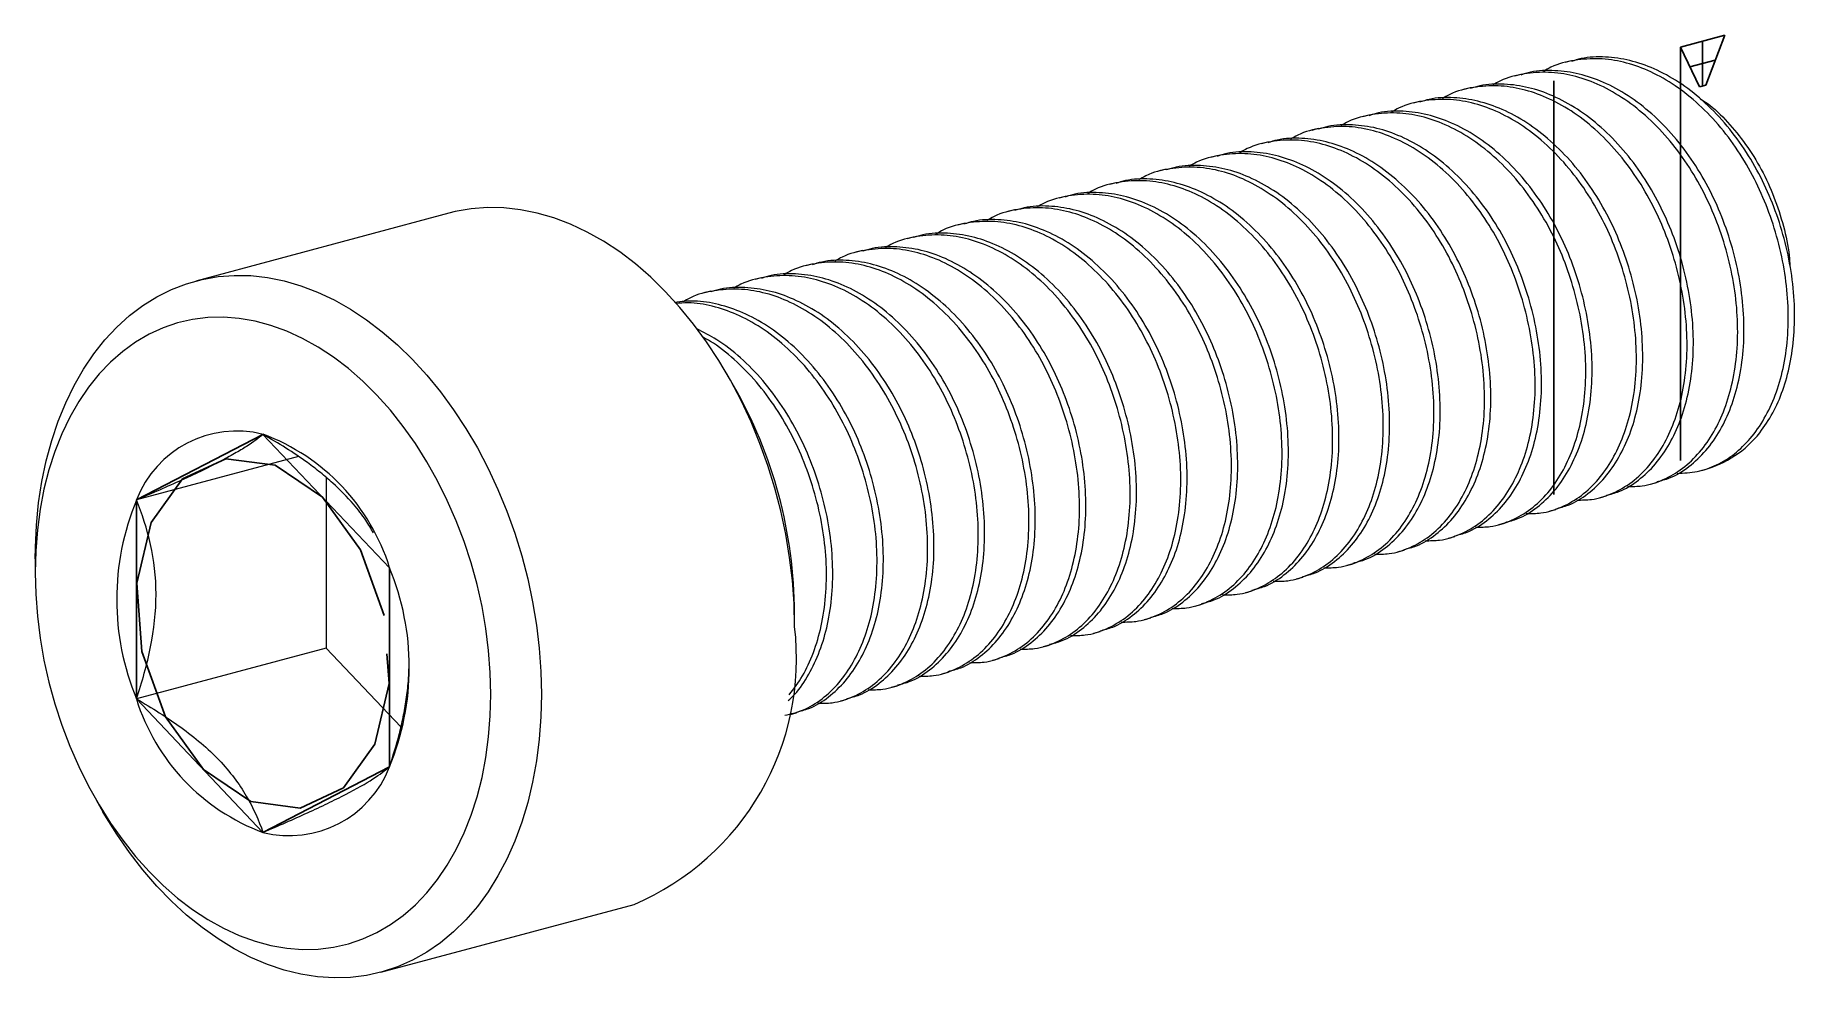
# Model space of a CAD drawing. Header units: millimetres. Extents: x -23 to 1.6, y -10.1 to 3.1.
import ezdxf

# ---------------------------------------------------------------- set-up
doc = ezdxf.new("R2010")
doc.units = ezdxf.units.MM
doc.linetypes.add('CENTERX2', pattern=[20.32, 12.7, -2.54, 2.54, -2.54])

msp = doc.modelspace()

# ---------------------------------------------------------------- linework, layer by layer
at = {"color": 7, "linetype": 'Continuous'}
for p, q in [((0.619, 3.056), (0, 2.89)), ((0.619, 3.056), (0.354, 2.359)), ((0.265, 2.336), (0, 2.89)), ((0.354, 2.359), (0.265, 2.336)), ((-19.799, -2.523), (-21.567, -3.44)), ((-18.031, -4.387), (-19.799, -2.523)), ((-21.567, -3.44), (-21.567, -6.221)), ((-18.031, -7.169), (-18.031, -4.387)), ((-21.567, -6.221), (-19.799, -8.086)), ((-19.799, -8.086), (-18.031, -7.169))]:
    msp.add_line(p, q, dxfattribs=at)
at = {"color": 7, "linetype": 'CENTERX2'}
for p, q in [((0.309, 2.973), (0.309, 2.347)), ((0, 2.89), (0, -2.89)), ((0.486, 2.708), (0.133, 2.613)), ((-1.768, 2.417), (-1.768, -3.364))]:
    msp.add_line(p, q, dxfattribs=at)
at = {"color": 7, "linetype": 'Continuous', "lineweight": 15}
for p, q in [((-2.232, 2.508), (-2.32, 2.484)), ((-1.525, 2.697), (-1.613, 2.674)), ((-2.939, 2.318), (-3.028, 2.295)), ((-3.646, 2.129), (-3.735, 2.105)), ((-5.06, 1.75), (-5.149, 1.726)), ((-4.353, 1.939), (-4.442, 1.916)), ((-5.768, 1.561), (-5.856, 1.537)), ((-6.475, 1.371), (-6.563, 1.347)), ((-7.889, 0.992), (-7.977, 0.969)), ((-7.182, 1.182), (-7.27, 1.158)), ((-8.596, 0.803), (-8.684, 0.779)), ((-17.204, 0.567), (-20.739, -0.38)), ((-9.303, 0.613), (-9.392, 0.59)), ((-10.01, 0.424), (-10.099, 0.4)), ((-11.424, 0.045), (-11.513, 0.021)), ((-10.717, 0.235), (-10.806, 0.211)), ((-12.132, -0.144), (-12.22, -0.168)), ((-12.839, -0.334), (-12.927, -0.357)), ((-13.546, -0.523), (-13.634, -0.547)), ((-13.227, -1.839), (-13.321, -1.675)), ((-19.304, -2.834), (-21.567, -3.44)), ((-18.915, -3.127), (-18.915, -5.511)), ((-0.414, -3.217), (-0.326, -3.193)), ((0.293, -3.027), (0.329, -3.018)), ((-1.121, -3.406), (-1.033, -3.383)), ((-1.828, -3.596), (-1.74, -3.572)), ((-2.536, -3.785), (-2.447, -3.761)), ((-3.95, -4.164), (-3.861, -4.14)), ((-3.243, -3.975), (-3.154, -3.951)), ((-22.981, -4.262), (-22.981, -4.452)), ((-4.657, -4.353), (-4.568, -4.33)), ((-5.364, -4.543), (-5.276, -4.519)), ((-6.778, -4.922), (-6.69, -4.898)), ((-6.071, -4.732), (-5.983, -4.709)), ((-12.374, -5.21), (-12.374, -5.02)), ((-7.485, -5.111), (-7.397, -5.088)), ((-8.192, -5.301), (-8.104, -5.277)), ((-18.915, -5.511), (-21.567, -6.221)), ((-18.915, -5.511), (-17.872, -6.611)), ((-8.899, -5.49), (-8.811, -5.466)), ((-10.314, -5.869), (-10.225, -5.845)), ((-9.607, -5.68), (-9.518, -5.656)), ((-11.021, -6.058), (-10.932, -6.035)), ((-11.728, -6.248), (-11.64, -6.224)), ((-12.435, -6.437), (-12.347, -6.414)), ((-22.129, -7.633), (-22.034, -7.798)), ((-18.152, -10.039), (-14.616, -9.092))]:
    msp.add_line(p, q, dxfattribs=at)
at = {"color": 7, "linetype": 'Continuous', "lineweight": 15, "flags": 128}
for points in [[(-12.374, -5.21), (-12.382, -4.889), (-12.405, -4.566), (-12.444, -4.242), (-12.497, -3.917), (-12.566, -3.594), (-12.649, -3.274), (-12.747, -2.959), (-12.858, -2.649), (-12.982, -2.346), (-13.12, -2.051), (-13.269, -1.766), (-13.431, -1.492), (-13.603, -1.23), (-13.785, -0.982), (-13.976, -0.748), (-14.176, -0.529), (-14.383, -0.326), (-14.598, -0.141), (-14.817, 0.026), (-15.042, 0.175), (-15.27, 0.304), (-15.502, 0.413), (-15.735, 0.502), (-15.968, 0.57), (-16.202, 0.617), (-16.434, 0.642), (-16.664, 0.646), (-16.891, 0.628), (-17.113, 0.59), (-17.204, 0.567)], [(-22.981, -4.262), (-22.979, -4.104), (-22.964, -3.79), (-22.933, -3.482), (-22.887, -3.183), (-22.826, -2.891), (-22.75, -2.61), (-22.659, -2.341), (-22.555, -2.084), (-22.437, -1.84), (-22.306, -1.612), (-22.162, -1.399), (-22.007, -1.203), (-21.84, -1.024), (-21.663, -0.864), (-21.476, -0.722), (-21.28, -0.6), (-21.077, -0.499), (-20.866, -0.418), (-20.649, -0.358), (-20.426, -0.319), (-20.2, -0.301), (-19.97, -0.305), (-19.737, -0.331), (-19.504, -0.377), (-19.27, -0.445), (-19.037, -0.534), (-18.806, -0.643), (-18.578, -0.772), (-18.353, -0.921), (-18.133, -1.088), (-17.919, -1.274), (-17.712, -1.476), (-17.512, -1.695), (-17.32, -1.929), (-17.138, -2.178), (-16.966, -2.44), (-16.805, -2.713), (-16.655, -2.998), (-16.518, -3.293), (-16.393, -3.596), (-16.282, -3.906), (-16.185, -4.221), (-16.101, -4.541), (-16.033, -4.864), (-15.979, -5.189), (-15.941, -5.513), (-15.918, -5.836), (-15.91, -6.157)], [(-16.617, -6.157), (-16.625, -5.852), (-16.648, -5.545), (-16.687, -5.237), (-16.74, -4.929), (-16.809, -4.623), (-16.892, -4.32), (-16.989, -4.022), (-17.101, -3.73), (-17.225, -3.446), (-17.361, -3.171), (-17.51, -2.906), (-17.67, -2.653), (-17.84, -2.413), (-18.02, -2.187), (-18.208, -1.976), (-18.404, -1.781), (-18.607, -1.604), (-18.816, -1.444), (-19.029, -1.304), (-19.246, -1.183), (-19.466, -1.082), (-19.688, -1.001), (-19.91, -0.942), (-20.132, -0.904), (-20.352, -0.887), (-20.569, -0.891), (-20.782, -0.918), (-20.991, -0.965), (-21.194, -1.034), (-21.39, -1.123), (-21.578, -1.233), (-21.758, -1.363), (-21.928, -1.512), (-22.088, -1.679), (-22.237, -1.865), (-22.373, -2.066), (-22.497, -2.284), (-22.609, -2.516), (-22.706, -2.762), (-22.789, -3.02), (-22.858, -3.29), (-22.911, -3.569), (-22.95, -3.857), (-22.973, -4.152), (-22.981, -4.452), (-22.973, -4.756), (-22.95, -5.064), (-22.911, -5.372), (-22.858, -5.68), (-22.789, -5.986), (-22.706, -6.289), (-22.609, -6.587), (-22.497, -6.879), (-22.373, -7.163), (-22.237, -7.438), (-22.088, -7.703), (-21.928, -7.956), (-21.758, -8.196), (-21.578, -8.422), (-21.39, -8.633), (-21.194, -8.827), (-20.991, -9.005), (-20.782, -9.164), (-20.569, -9.305), (-20.352, -9.426), (-20.132, -9.527), (-19.91, -9.607), (-19.688, -9.667), (-19.466, -9.705), (-19.246, -9.722), (-19.029, -9.717), (-18.816, -9.691), (-18.607, -9.644), (-18.404, -9.575), (-18.208, -9.485), (-18.02, -9.375), (-17.84, -9.246), (-17.67, -9.097), (-17.51, -8.929), (-17.361, -8.744), (-17.225, -8.542), (-17.101, -8.325), (-16.989, -8.092), (-16.892, -7.847), (-16.809, -7.588), (-16.74, -7.319), (-16.687, -7.04), (-16.648, -6.752), (-16.625, -6.457), (-16.617, -6.157)], [(-15.91, -6.157), (-15.918, -6.473), (-15.941, -6.784), (-15.979, -7.088), (-16.033, -7.384), (-16.101, -7.67), (-16.185, -7.945), (-16.282, -8.209), (-16.393, -8.459), (-16.518, -8.695), (-16.655, -8.916), (-16.805, -9.121), (-16.966, -9.308), (-17.138, -9.478), (-17.32, -9.629), (-17.512, -9.761), (-17.712, -9.872), (-17.919, -9.964), (-18.133, -10.034), (-18.353, -10.084), (-18.578, -10.112), (-18.806, -10.119), (-19.037, -10.104), (-19.27, -10.068), (-19.504, -10.011), (-19.737, -9.932), (-19.97, -9.833), (-20.2, -9.714), (-20.426, -9.575), (-20.649, -9.417), (-20.866, -9.241), (-21.077, -9.047), (-21.28, -8.836), (-21.476, -8.609), (-21.663, -8.368), (-21.84, -8.112), (-22.007, -7.844), (-22.034, -7.798)]]:
    msp.add_lwpolyline(points, dxfattribs=at)
at = {"color": 7, "linetype": 'CENTERX2', "flags": 128}
msp.add_lwpolyline([(-18.108, -5.053), (-18.435, -4.138), (-18.969, -3.4), (-19.63, -2.952), (-20.316, -2.863), (-20.923, -3.145), (-21.36, -3.755), (-21.559, -4.602), (-21.49, -5.556), (-21.163, -6.471), (-20.629, -7.209), (-19.968, -7.656), (-19.282, -7.746), (-18.675, -7.464), (-18.238, -6.853), (-18.039, -6.007), (-18.108, -5.053)], dxfattribs=at)
at = {"color": 7, "linetype": 'Continuous', "lineweight": 15}
for centre, radius, start, end in [((-18.831, -5.045), 6.457, 0.2214, 29.7745), ((-20.166, -3.977), 1.5, 75.8168, 159.0182), ((-20.81, -5.252), 2.911, 17.2902, 69.6675), ((-0.084, -1.548), 1.527, 285.6826, 321.3998), ((-18.196, -4.831), 3.646, 157.582, 202.418), ((-21.402, -5.778), 3.646, 337.582, 22.418), ((-16.082, -5.657), 3.735, 293.1142, 6.8843), ((-18.788, -5.356), 2.911, 197.2902, 249.6675), ((-19.432, -6.632), 1.5, 255.8168, 339.0182)]:
    msp.add_arc(centre, radius, start, end, dxfattribs=at)
for points, knots in [([(-0.045, -3.069), (0.049, -3.064), (0.24, -3.054), (0.509, -2.959), (0.759, -2.804), (0.984, -2.586), (1.176, -2.31), (1.332, -1.98), (1.442, -1.604), (1.503, -1.186), (1.512, -0.737), (1.466, -0.273), (1.368, 0.188), (1.224, 0.632), (1.037, 1.054), (0.806, 1.451), (0.532, 1.815), (0.222, 2.13), (-0.11, 2.385), (-0.452, 2.571), (-0.795, 2.688), (-1.139, 2.738), (-1.48, 2.713), (-1.743, 2.649), (-1.879, 2.57), (-1.913, 2.55)], [0, 0, 0, 0, 0.041702, 0.084727, 0.127853, 0.1706, 0.215577, 0.259291, 0.303834, 0.349513, 0.395781, 0.44205, 0.487729, 0.532271, 0.575985, 0.620963, 0.666902, 0.713237, 0.759373, 0.80473, 0.848786, 0.892842, 0.938199, 0.984335, 1, 1, 1, 1]), ([(1.109, -2.5), (1.172, -2.411), (1.295, -2.234), (1.436, -1.909), (1.537, -1.546), (1.592, -1.143), (1.599, -0.706), (1.554, -0.249), (1.456, 0.212), (1.312, 0.656), (1.126, 1.078), (0.894, 1.475), (0.62, 1.838), (0.311, 2.154), (-0.021, 2.408), (-0.364, 2.594), (-0.707, 2.713), (-1.05, 2.759), (-1.326, 2.752), (-1.478, 2.703), (-1.522, 2.688)], [0, 0, 0, 0, 0.055127, 0.108926, 0.164003, 0.220368, 0.2774, 0.336991, 0.395822, 0.45319, 0.509491, 0.567419, 0.626586, 0.686263, 0.745683, 0.804101, 0.860842, 0.917582, 0.976, 1, 1, 1, 1]), ([(-0.739, -3.251), (-0.671, -3.251), (-0.498, -3.251), (-0.237, -3.166), (0.035, -3.009), (0.272, -2.782), (0.469, -2.5), (0.624, -2.169), (0.735, -1.793), (0.796, -1.375), (0.805, -0.926), (0.759, -0.462), (0.661, -0.001), (0.517, 0.442), (0.33, 0.865), (0.099, 1.262), (-0.176, 1.625), (-0.485, 1.941), (-0.817, 2.195), (-1.159, 2.382), (-1.503, 2.499), (-1.846, 2.549), (-2.187, 2.523), (-2.45, 2.459), (-2.586, 2.38), (-2.62, 2.36)], [0, 0, 0, 0, 0.030172, 0.076404, 0.122836, 0.168871, 0.213942, 0.257747, 0.302382, 0.348156, 0.394522, 0.440887, 0.486661, 0.531296, 0.575101, 0.620172, 0.666207, 0.712639, 0.758871, 0.804323, 0.848471, 0.892618, 0.93807, 0.984302, 1, 1, 1, 1]), ([(-0.328, -3.184), (-0.269, -3.169), (-0.11, -3.129), (0.123, -2.983), (0.361, -2.759), (0.557, -2.476), (0.713, -2.145), (0.823, -1.77), (0.885, -1.352), (0.893, -0.902), (0.847, -0.438), (0.749, 0.022), (0.605, 0.466), (0.419, 0.889), (0.187, 1.285), (-0.087, 1.649), (-0.396, 1.964), (-0.728, 2.219), (-1.071, 2.405), (-1.414, 2.523), (-1.757, 2.569), (-2.033, 2.562), (-2.185, 2.513), (-2.23, 2.499)], [0, 0, 0, 0, 0.030355, 0.081497, 0.132201, 0.181845, 0.230094, 0.279257, 0.329675, 0.380743, 0.431812, 0.482229, 0.531393, 0.579642, 0.629285, 0.67999, 0.731132, 0.782055, 0.832117, 0.880743, 0.929369, 0.979432, 1, 1, 1, 1]), ([(-1.446, -3.441), (-1.378, -3.441), (-1.205, -3.44), (-0.944, -3.356), (-0.672, -3.198), (-0.435, -2.971), (-0.238, -2.689), (-0.083, -2.358), (0.028, -1.983), (0.089, -1.565), (0.098, -1.115), (0.051, -0.651), (-0.046, -0.191), (-0.19, 0.253), (-0.377, 0.675), (-0.608, 1.072), (-0.883, 1.436), (-1.192, 1.751), (-1.524, 2.006), (-1.866, 2.192), (-2.21, 2.309), (-2.553, 2.36), (-2.894, 2.334), (-3.157, 2.27), (-3.293, 2.191), (-3.328, 2.171)], [0, 0, 0, 0, 0.0301716, 0.076404, 0.1228358, 0.1688706, 0.2139419, 0.2577471, 0.3023825, 0.3481563, 0.3945215, 0.4408867, 0.4866605, 0.5312959, 0.5751011, 0.6201724, 0.6662072, 0.712639, 0.7588715, 0.8043233, 0.8484707, 0.8926182, 0.93807, 0.9843024, 1, 1, 1, 1]), ([(-1.035, -3.374), (-0.976, -3.359), (-0.817, -3.319), (-0.584, -3.172), (-0.346, -2.948), (-0.15, -2.665), (0.006, -2.335), (0.116, -1.959), (0.177, -1.541), (0.186, -1.092), (0.14, -0.628), (0.042, -0.167), (-0.102, 0.277), (-0.289, 0.699), (-0.52, 1.096), (-0.794, 1.46), (-1.103, 1.775), (-1.436, 2.029), (-1.778, 2.216), (-2.122, 2.334), (-2.464, 2.38), (-2.74, 2.373), (-2.892, 2.324), (-2.937, 2.309)], [0, 0, 0, 0, 0.030355, 0.081497, 0.132201, 0.181845, 0.230094, 0.279257, 0.329675, 0.380743, 0.431812, 0.482229, 0.531393, 0.579642, 0.629285, 0.67999, 0.731132, 0.782055, 0.832117, 0.880743, 0.929369, 0.979432, 1, 1, 1, 1]), ([(-2.861, -3.819), (-2.792, -3.819), (-2.619, -3.819), (-2.358, -3.735), (-2.086, -3.577), (-1.849, -3.35), (-1.652, -3.068), (-1.497, -2.737), (-1.387, -2.362), (-1.325, -1.944), (-1.317, -1.494), (-1.363, -1.03), (-1.461, -0.57), (-1.604, -0.126), (-1.791, 0.297), (-2.023, 0.693), (-2.297, 1.057), (-2.606, 1.372), (-2.938, 1.627), (-3.281, 1.813), (-3.624, 1.931), (-3.968, 1.981), (-4.308, 1.955), (-4.571, 1.891), (-4.707, 1.812), (-4.742, 1.792)], [0, 0, 0, 0, 0.030172, 0.076404, 0.122836, 0.168871, 0.213942, 0.257747, 0.302382, 0.348156, 0.394522, 0.440887, 0.486661, 0.531296, 0.575101, 0.620172, 0.666207, 0.712639, 0.758871, 0.804323, 0.848471, 0.892618, 0.93807, 0.984302, 1, 1, 1, 1]), ([(-2.45, -3.753), (-2.39, -3.738), (-2.231, -3.698), (-1.999, -3.551), (-1.76, -3.327), (-1.564, -3.044), (-1.408, -2.714), (-1.298, -2.338), (-1.237, -1.92), (-1.228, -1.471), (-1.274, -1.007), (-1.372, -0.546), (-1.516, -0.102), (-1.703, 0.32), (-1.934, 0.717), (-2.209, 1.081), (-2.518, 1.396), (-2.85, 1.651), (-3.192, 1.837), (-3.536, 1.955), (-3.878, 2.001), (-4.154, 1.994), (-4.306, 1.945), (-4.351, 1.931)], [0, 0, 0, 0, 0.030355, 0.081497, 0.132201, 0.181845, 0.230094, 0.279257, 0.329675, 0.380743, 0.431812, 0.482229, 0.531393, 0.579642, 0.629285, 0.67999, 0.731132, 0.782055, 0.832117, 0.880743, 0.929369, 0.979432, 1, 1, 1, 1]), ([(-2.154, -3.63), (-2.085, -3.63), (-1.912, -3.63), (-1.651, -3.545), (-1.379, -3.388), (-1.142, -3.161), (-0.945, -2.879), (-0.79, -2.548), (-0.68, -2.172), (-0.618, -1.754), (-0.61, -1.305), (-0.656, -0.841), (-0.753, -0.38), (-0.897, 0.064), (-1.084, 0.486), (-1.315, 0.883), (-1.59, 1.246), (-1.899, 1.562), (-2.231, 1.816), (-2.573, 2.003), (-2.917, 2.12), (-3.261, 2.17), (-3.601, 2.144), (-3.864, 2.08), (-4, 2.001), (-4.035, 1.981)], [0, 0, 0, 0, 0.0301716, 0.076404, 0.1228358, 0.1688706, 0.2139419, 0.2577471, 0.3023825, 0.3481563, 0.3945215, 0.4408867, 0.4866605, 0.5312959, 0.5751011, 0.6201724, 0.6662072, 0.712639, 0.7588715, 0.8043233, 0.8484707, 0.8926182, 0.93807, 0.9843024, 1, 1, 1, 1]), ([(-1.742, -3.563), (-1.683, -3.548), (-1.524, -3.508), (-1.291, -3.362), (-1.053, -3.138), (-0.857, -2.855), (-0.701, -2.524), (-0.591, -2.149), (-0.53, -1.731), (-0.521, -1.281), (-0.567, -0.817), (-0.665, -0.356), (-0.809, 0.087), (-0.996, 0.51), (-1.227, 0.907), (-1.501, 1.27), (-1.81, 1.585), (-2.143, 1.84), (-2.485, 2.026), (-2.829, 2.145), (-3.171, 2.19), (-3.447, 2.183), (-3.599, 2.134), (-3.644, 2.12)], [0, 0, 0, 0, 0.030355, 0.081497, 0.132201, 0.181845, 0.230094, 0.279257, 0.329675, 0.380743, 0.431812, 0.482229, 0.531393, 0.579642, 0.629285, 0.67999, 0.731132, 0.782055, 0.832117, 0.880743, 0.929369, 0.979432, 1, 1, 1, 1]), ([(0.275, 2.168), (0.307, 2.148), (0.443, 2.062), (0.66, 1.849), (0.916, 1.538), (1.135, 1.183), (1.314, 0.796), (1.443, 0.391), (1.515, 0.062), (1.526, -0.123), (1.529, -0.173)], [0, 0, 0, 0, 0.048337, 0.201745, 0.351028, 0.500311, 0.649676, 0.798985, 0.945167, 1, 1, 1, 1]), ([(-3.568, -4.009), (-3.499, -4.009), (-3.326, -4.009), (-3.065, -3.924), (-2.793, -3.767), (-2.556, -3.54), (-2.359, -3.258), (-2.204, -2.927), (-2.094, -2.551), (-2.032, -2.133), (-2.024, -1.684), (-2.07, -1.22), (-2.168, -0.759), (-2.312, -0.315), (-2.498, 0.107), (-2.73, 0.504), (-3.004, 0.868), (-3.313, 1.183), (-3.645, 1.437), (-3.988, 1.624), (-4.331, 1.741), (-4.675, 1.791), (-5.016, 1.765), (-5.278, 1.702), (-5.414, 1.622), (-5.449, 1.602)], [0, 0, 0, 0, 0.030172, 0.076404, 0.122836, 0.168871, 0.213942, 0.257747, 0.302382, 0.348156, 0.394522, 0.440887, 0.486661, 0.531296, 0.575101, 0.620172, 0.666207, 0.712639, 0.758871, 0.804323, 0.848471, 0.892618, 0.93807, 0.984302, 1, 1, 1, 1]), ([(-3.157, -3.942), (-3.097, -3.927), (-2.938, -3.887), (-2.706, -3.74), (-2.467, -3.517), (-2.271, -3.234), (-2.116, -2.903), (-2.005, -2.528), (-1.944, -2.109), (-1.935, -1.66), (-1.981, -1.196), (-2.079, -0.735), (-2.223, -0.292), (-2.41, 0.131), (-2.641, 0.528), (-2.916, 0.891), (-3.225, 1.206), (-3.557, 1.461), (-3.899, 1.647), (-4.243, 1.766), (-4.585, 1.811), (-4.861, 1.804), (-5.014, 1.755), (-5.058, 1.741)], [0, 0, 0, 0, 0.030355, 0.081497, 0.132201, 0.181845, 0.230094, 0.279257, 0.329675, 0.380743, 0.431812, 0.482229, 0.531393, 0.579642, 0.629285, 0.67999, 0.731132, 0.782055, 0.832117, 0.880743, 0.929369, 0.979432, 1, 1, 1, 1]), ([(-4.275, -4.198), (-4.206, -4.198), (-4.033, -4.198), (-3.772, -4.114), (-3.501, -3.956), (-3.263, -3.729), (-3.066, -3.447), (-2.911, -3.116), (-2.801, -2.741), (-2.739, -2.323), (-2.731, -1.873), (-2.777, -1.409), (-2.875, -0.948), (-3.019, -0.505), (-3.205, -0.082), (-3.437, 0.315), (-3.711, 0.678), (-4.02, 0.993), (-4.352, 1.248), (-4.695, 1.434), (-5.038, 1.552), (-5.382, 1.602), (-5.723, 1.576), (-5.985, 1.512), (-6.121, 1.433), (-6.156, 1.413)], [0, 0, 0, 0, 0.030172, 0.076404, 0.122836, 0.168871, 0.213942, 0.257747, 0.302382, 0.348156, 0.394522, 0.440887, 0.486661, 0.531296, 0.575101, 0.620172, 0.666207, 0.712639, 0.758871, 0.804323, 0.848471, 0.892618, 0.93807, 0.984302, 1, 1, 1, 1]), ([(-3.864, -4.131), (-3.804, -4.117), (-3.645, -4.077), (-3.413, -3.93), (-3.175, -3.706), (-2.978, -3.423), (-2.823, -3.093), (-2.712, -2.717), (-2.651, -2.299), (-2.643, -1.849), (-2.689, -1.386), (-2.786, -0.925), (-2.93, -0.481), (-3.117, -0.059), (-3.348, 0.338), (-3.623, 0.702), (-3.932, 1.017), (-4.264, 1.272), (-4.606, 1.458), (-4.95, 1.576), (-5.292, 1.622), (-5.568, 1.615), (-5.721, 1.566), (-5.765, 1.552)], [0, 0, 0, 0, 0.030355, 0.081497, 0.132201, 0.181845, 0.230094, 0.279257, 0.329675, 0.380743, 0.431812, 0.482229, 0.531393, 0.579642, 0.629285, 0.67999, 0.731132, 0.782055, 0.832117, 0.880743, 0.929369, 0.979432, 1, 1, 1, 1]), ([(-5.278, -4.51), (-5.219, -4.495), (-5.059, -4.455), (-4.827, -4.309), (-4.589, -4.085), (-4.392, -3.802), (-4.237, -3.471), (-4.127, -3.096), (-4.065, -2.678), (-4.057, -2.228), (-4.103, -1.764), (-4.201, -1.304), (-4.345, -0.86), (-4.531, -0.438), (-4.763, -0.041), (-5.037, 0.323), (-5.346, 0.638), (-5.678, 0.893), (-6.02, 1.079), (-6.364, 1.197), (-6.707, 1.243), (-6.982, 1.236), (-7.135, 1.187), (-7.179, 1.173)], [0, 0, 0, 0, 0.030355, 0.081497, 0.132201, 0.181845, 0.230094, 0.279257, 0.329675, 0.380743, 0.431812, 0.482229, 0.531393, 0.579642, 0.629285, 0.67999, 0.731132, 0.782055, 0.832117, 0.880743, 0.929369, 0.979432, 1, 1, 1, 1]), ([(-4.982, -4.388), (-4.914, -4.388), (-4.74, -4.388), (-4.479, -4.303), (-4.208, -4.146), (-3.97, -3.919), (-3.774, -3.636), (-3.618, -3.306), (-3.508, -2.93), (-3.446, -2.512), (-3.438, -2.063), (-3.484, -1.599), (-3.582, -1.138), (-3.726, -0.694), (-3.912, -0.272), (-4.144, 0.125), (-4.418, 0.489), (-4.727, 0.804), (-5.059, 1.059), (-5.402, 1.245), (-5.745, 1.362), (-6.089, 1.412), (-6.43, 1.387), (-6.692, 1.323), (-6.829, 1.244), (-6.863, 1.224)], [0, 0, 0, 0, 0.030172, 0.076404, 0.122836, 0.168871, 0.213942, 0.257747, 0.302382, 0.348156, 0.394522, 0.440887, 0.486661, 0.531296, 0.575101, 0.620172, 0.666207, 0.712639, 0.758871, 0.804323, 0.848471, 0.892618, 0.93807, 0.984302, 1, 1, 1, 1]), ([(-4.571, -4.321), (-4.512, -4.306), (-4.352, -4.266), (-4.12, -4.119), (-3.882, -3.896), (-3.685, -3.613), (-3.53, -3.282), (-3.42, -2.906), (-3.358, -2.488), (-3.35, -2.039), (-3.396, -1.575), (-3.493, -1.114), (-3.637, -0.671), (-3.824, -0.248), (-4.056, 0.149), (-4.33, 0.512), (-4.639, 0.828), (-4.971, 1.082), (-5.313, 1.268), (-5.657, 1.387), (-6, 1.433), (-6.275, 1.426), (-6.428, 1.377), (-6.472, 1.362)], [0, 0, 0, 0, 0.030355, 0.081497, 0.132201, 0.181845, 0.230094, 0.279257, 0.329675, 0.380743, 0.431812, 0.482229, 0.531393, 0.579642, 0.629285, 0.67999, 0.731132, 0.782055, 0.832117, 0.880743, 0.929369, 0.979432, 1, 1, 1, 1]), ([(-6.396, -4.767), (-6.328, -4.767), (-6.154, -4.767), (-5.894, -4.682), (-5.622, -4.524), (-5.384, -4.297), (-5.188, -4.015), (-5.032, -3.684), (-4.922, -3.309), (-4.861, -2.891), (-4.852, -2.442), (-4.898, -1.978), (-4.996, -1.517), (-5.14, -1.073), (-5.327, -0.651), (-5.558, -0.254), (-5.832, 0.11), (-6.142, 0.425), (-6.474, 0.68), (-6.816, 0.866), (-7.159, 0.983), (-7.503, 1.034), (-7.844, 1.008), (-8.107, 0.944), (-8.243, 0.865), (-8.277, 0.845)], [0, 0, 0, 0, 0.030172, 0.076404, 0.122836, 0.168871, 0.213942, 0.257747, 0.302382, 0.348156, 0.394522, 0.440887, 0.486661, 0.531296, 0.575101, 0.620172, 0.666207, 0.712639, 0.758871, 0.804323, 0.848471, 0.892618, 0.93807, 0.984302, 1, 1, 1, 1]), ([(-5.985, -4.7), (-5.926, -4.685), (-5.767, -4.645), (-5.534, -4.498), (-5.296, -4.274), (-5.099, -3.992), (-4.944, -3.661), (-4.834, -3.285), (-4.772, -2.867), (-4.764, -2.418), (-4.81, -1.954), (-4.908, -1.493), (-5.052, -1.049), (-5.238, -0.627), (-5.47, -0.23), (-5.744, 0.133), (-6.053, 0.449), (-6.385, 0.703), (-6.728, 0.889), (-7.071, 1.008), (-7.414, 1.054), (-7.689, 1.047), (-7.842, 0.998), (-7.886, 0.983)], [0, 0, 0, 0, 0.030355, 0.081497, 0.132201, 0.181845, 0.230094, 0.279257, 0.329675, 0.380743, 0.431812, 0.482229, 0.531393, 0.579642, 0.629285, 0.67999, 0.731132, 0.782055, 0.832117, 0.880743, 0.929369, 0.979432, 1, 1, 1, 1]), ([(-5.689, -4.577), (-5.621, -4.577), (-5.447, -4.577), (-5.186, -4.492), (-4.915, -4.335), (-4.677, -4.108), (-4.481, -3.826), (-4.325, -3.495), (-4.215, -3.12), (-4.154, -2.701), (-4.145, -2.252), (-4.191, -1.788), (-4.289, -1.327), (-4.433, -0.884), (-4.62, -0.461), (-4.851, -0.064), (-5.125, 0.299), (-5.434, 0.614), (-5.767, 0.869), (-6.109, 1.056), (-6.452, 1.173), (-6.796, 1.223), (-7.137, 1.197), (-7.4, 1.133), (-7.536, 1.054), (-7.57, 1.034)], [0, 0, 0, 0, 0.030172, 0.076404, 0.122836, 0.168871, 0.213942, 0.257747, 0.302382, 0.348156, 0.394522, 0.440887, 0.486661, 0.531296, 0.575101, 0.620172, 0.666207, 0.712639, 0.758871, 0.804323, 0.848471, 0.892618, 0.93807, 0.984302, 1, 1, 1, 1]), ([(-7.103, -4.956), (-7.035, -4.956), (-6.862, -4.956), (-6.601, -4.871), (-6.329, -4.714), (-6.092, -4.487), (-5.895, -4.205), (-5.74, -3.874), (-5.629, -3.498), (-5.568, -3.08), (-5.559, -2.631), (-5.605, -2.167), (-5.703, -1.706), (-5.847, -1.263), (-6.034, -0.84), (-6.265, -0.443), (-6.54, -0.08), (-6.849, 0.236), (-7.181, 0.49), (-7.523, 0.677), (-7.866, 0.794), (-8.21, 0.844), (-8.551, 0.818), (-8.814, 0.754), (-8.95, 0.675), (-8.984, 0.655)], [0, 0, 0, 0, 0.030172, 0.076404, 0.122836, 0.168871, 0.213942, 0.257747, 0.302382, 0.348156, 0.394522, 0.440887, 0.486661, 0.531296, 0.575101, 0.620172, 0.666207, 0.712639, 0.758871, 0.804323, 0.848471, 0.892618, 0.93807, 0.984302, 1, 1, 1, 1]), ([(-6.692, -4.889), (-6.633, -4.874), (-6.474, -4.834), (-6.241, -4.688), (-6.003, -4.464), (-5.807, -4.181), (-5.651, -3.85), (-5.541, -3.475), (-5.479, -3.057), (-5.471, -2.607), (-5.517, -2.143), (-5.615, -1.682), (-5.759, -1.239), (-5.945, -0.816), (-6.177, -0.42), (-6.451, -0.056), (-6.76, 0.259), (-7.092, 0.514), (-7.435, 0.7), (-7.778, 0.818), (-8.121, 0.864), (-8.397, 0.857), (-8.549, 0.808), (-8.594, 0.794)], [0, 0, 0, 0, 0.030355, 0.081497, 0.132201, 0.181845, 0.230094, 0.279257, 0.329675, 0.380743, 0.431812, 0.482229, 0.531393, 0.579642, 0.629285, 0.67999, 0.731132, 0.782055, 0.832117, 0.880743, 0.929369, 0.979432, 1, 1, 1, 1]), ([(-7.81, -5.146), (-7.742, -5.146), (-7.569, -5.145), (-7.308, -5.061), (-7.036, -4.903), (-6.799, -4.676), (-6.602, -4.394), (-6.447, -4.063), (-6.336, -3.688), (-6.275, -3.27), (-6.266, -2.82), (-6.313, -2.356), (-6.41, -1.896), (-6.554, -1.452), (-6.741, -1.03), (-6.972, -0.633), (-7.247, -0.269), (-7.556, 0.046), (-7.888, 0.301), (-8.23, 0.487), (-8.574, 0.604), (-8.917, 0.655), (-9.258, 0.629), (-9.521, 0.565), (-9.657, 0.486), (-9.692, 0.466)], [0, 0, 0, 0, 0.030172, 0.076404, 0.122836, 0.168871, 0.213942, 0.257747, 0.302382, 0.348156, 0.394522, 0.440887, 0.486661, 0.531296, 0.575101, 0.620172, 0.666207, 0.712639, 0.758871, 0.804323, 0.848471, 0.892618, 0.93807, 0.984302, 1, 1, 1, 1]), ([(-7.399, -5.079), (-7.34, -5.064), (-7.181, -5.024), (-6.948, -4.877), (-6.71, -4.653), (-6.514, -4.37), (-6.358, -4.04), (-6.248, -3.664), (-6.186, -3.246), (-6.178, -2.797), (-6.224, -2.333), (-6.322, -1.872), (-6.466, -1.428), (-6.652, -1.006), (-6.884, -0.609), (-7.158, -0.245), (-7.467, 0.07), (-7.8, 0.325), (-8.142, 0.511), (-8.485, 0.629), (-8.828, 0.675), (-9.104, 0.668), (-9.256, 0.619), (-9.301, 0.604)], [0, 0, 0, 0, 0.030355, 0.081497, 0.132201, 0.181845, 0.230094, 0.279257, 0.329675, 0.380743, 0.431812, 0.482229, 0.531393, 0.579642, 0.629285, 0.67999, 0.731132, 0.782055, 0.832117, 0.880743, 0.929369, 0.979432, 1, 1, 1, 1]), ([(-9.225, -5.524), (-9.156, -5.524), (-8.983, -5.524), (-8.722, -5.44), (-8.45, -5.282), (-8.213, -5.055), (-8.016, -4.773), (-7.861, -4.442), (-7.751, -4.067), (-7.689, -3.649), (-7.681, -3.199), (-7.727, -2.735), (-7.825, -2.275), (-7.968, -1.831), (-8.155, -1.408), (-8.387, -1.012), (-8.661, -0.648), (-8.97, -0.333), (-9.302, -0.078), (-9.644, 0.108), (-9.988, 0.226), (-10.332, 0.276), (-10.672, 0.25), (-10.935, 0.186), (-11.071, 0.107), (-11.106, 0.087)], [0, 0, 0, 0, 0.030172, 0.076404, 0.122836, 0.168871, 0.213942, 0.257747, 0.302382, 0.348156, 0.394522, 0.440887, 0.486661, 0.531296, 0.575101, 0.620172, 0.666207, 0.712639, 0.758871, 0.804323, 0.848471, 0.892618, 0.93807, 0.984302, 1, 1, 1, 1]), ([(-8.814, -5.457), (-8.754, -5.443), (-8.595, -5.403), (-8.363, -5.256), (-8.124, -5.032), (-7.928, -4.749), (-7.772, -4.419), (-7.662, -4.043), (-7.601, -3.625), (-7.592, -3.176), (-7.638, -2.712), (-7.736, -2.251), (-7.88, -1.807), (-8.067, -1.385), (-8.298, -0.988), (-8.572, -0.624), (-8.882, -0.309), (-9.214, -0.054), (-9.556, 0.132), (-9.9, 0.25), (-10.242, 0.296), (-10.518, 0.289), (-10.67, 0.24), (-10.715, 0.226)], [0, 0, 0, 0, 0.030355, 0.081497, 0.132201, 0.181845, 0.230094, 0.279257, 0.329675, 0.380743, 0.431812, 0.482229, 0.531393, 0.579642, 0.629285, 0.67999, 0.731132, 0.782055, 0.832117, 0.880743, 0.929369, 0.979432, 1, 1, 1, 1]), ([(-8.518, -5.335), (-8.449, -5.335), (-8.276, -5.335), (-8.015, -5.25), (-7.743, -5.093), (-7.506, -4.866), (-7.309, -4.584), (-7.154, -4.253), (-7.044, -3.877), (-6.982, -3.459), (-6.974, -3.01), (-7.02, -2.546), (-7.117, -2.085), (-7.261, -1.641), (-7.448, -1.219), (-7.679, -0.822), (-7.954, -0.459), (-8.263, -0.143), (-8.595, 0.111), (-8.937, 0.298), (-9.281, 0.415), (-9.625, 0.465), (-9.965, 0.439), (-10.228, 0.376), (-10.364, 0.296), (-10.399, 0.276)], [0, 0, 0, 0, 0.030172, 0.076404, 0.122836, 0.168871, 0.213942, 0.257747, 0.302382, 0.348156, 0.394522, 0.440887, 0.486661, 0.531296, 0.575101, 0.620172, 0.666207, 0.712639, 0.758871, 0.804323, 0.848471, 0.892618, 0.93807, 0.984302, 1, 1, 1, 1]), ([(-8.106, -5.268), (-8.047, -5.253), (-7.888, -5.213), (-7.655, -5.067), (-7.417, -4.843), (-7.221, -4.56), (-7.065, -4.229), (-6.955, -3.854), (-6.894, -3.436), (-6.885, -2.986), (-6.931, -2.522), (-7.029, -2.061), (-7.173, -1.618), (-7.36, -1.195), (-7.591, -0.798), (-7.865, -0.435), (-8.174, -0.12), (-8.507, 0.135), (-8.849, 0.321), (-9.193, 0.44), (-9.535, 0.485), (-9.811, 0.478), (-9.963, 0.429), (-10.008, 0.415)], [0, 0, 0, 0, 0.030355, 0.081497, 0.132201, 0.181845, 0.230094, 0.279257, 0.329675, 0.380743, 0.431812, 0.482229, 0.531393, 0.579642, 0.629285, 0.67999, 0.731132, 0.782055, 0.832117, 0.880743, 0.929369, 0.979432, 1, 1, 1, 1]), ([(-9.932, -5.714), (-9.863, -5.714), (-9.69, -5.714), (-9.429, -5.629), (-9.157, -5.472), (-8.92, -5.245), (-8.723, -4.963), (-8.568, -4.632), (-8.458, -4.256), (-8.396, -3.838), (-8.388, -3.389), (-8.434, -2.925), (-8.532, -2.464), (-8.676, -2.02), (-8.862, -1.598), (-9.094, -1.201), (-9.368, -0.837), (-9.677, -0.522), (-10.009, -0.268), (-10.352, -0.081), (-10.695, 0.036), (-11.039, 0.086), (-11.38, 0.06), (-11.642, -0.003), (-11.778, -0.082), (-11.813, -0.103)], [0, 0, 0, 0, 0.030172, 0.076404, 0.122836, 0.168871, 0.213942, 0.257747, 0.302382, 0.348156, 0.394522, 0.440887, 0.486661, 0.531296, 0.575101, 0.620172, 0.666207, 0.712639, 0.758871, 0.804323, 0.848471, 0.892618, 0.93807, 0.984302, 1, 1, 1, 1]), ([(-9.521, -5.647), (-9.461, -5.632), (-9.302, -5.592), (-9.07, -5.445), (-8.831, -5.222), (-8.635, -4.939), (-8.48, -4.608), (-8.369, -4.233), (-8.308, -3.814), (-8.299, -3.365), (-8.345, -2.901), (-8.443, -2.44), (-8.587, -1.997), (-8.774, -1.574), (-9.005, -1.177), (-9.28, -0.814), (-9.589, -0.499), (-9.921, -0.244), (-10.263, -0.058), (-10.607, 0.061), (-10.949, 0.106), (-11.225, 0.099), (-11.378, 0.05), (-11.422, 0.036)], [0, 0, 0, 0, 0.030355, 0.081497, 0.132201, 0.181845, 0.230094, 0.279257, 0.329675, 0.380743, 0.431812, 0.482229, 0.531393, 0.579642, 0.629285, 0.67999, 0.731132, 0.782055, 0.832117, 0.880743, 0.929369, 0.979432, 1, 1, 1, 1]), ([(-10.639, -5.903), (-10.57, -5.903), (-10.397, -5.903), (-10.136, -5.819), (-9.865, -5.661), (-9.627, -5.434), (-9.43, -5.152), (-9.275, -4.821), (-9.165, -4.446), (-9.103, -4.028), (-9.095, -3.578), (-9.141, -3.114), (-9.239, -2.653), (-9.383, -2.21), (-9.569, -1.787), (-9.801, -1.39), (-10.075, -1.027), (-10.384, -0.712), (-10.716, -0.457), (-11.059, -0.271), (-11.402, -0.153), (-11.746, -0.103), (-12.087, -0.129), (-12.349, -0.193), (-12.485, -0.272), (-12.52, -0.292)], [0, 0, 0, 0, 0.030172, 0.076404, 0.122836, 0.168871, 0.213942, 0.257747, 0.302382, 0.348156, 0.394522, 0.440887, 0.486661, 0.531296, 0.575101, 0.620172, 0.666207, 0.712639, 0.758871, 0.804323, 0.848471, 0.892618, 0.93807, 0.984302, 1, 1, 1, 1]), ([(-10.228, -5.836), (-10.168, -5.821), (-10.009, -5.782), (-9.777, -5.635), (-9.539, -5.411), (-9.342, -5.128), (-9.187, -4.798), (-9.076, -4.422), (-9.015, -4.004), (-9.006, -3.554), (-9.053, -3.091), (-9.15, -2.63), (-9.294, -2.186), (-9.481, -1.764), (-9.712, -1.367), (-9.987, -1.003), (-10.296, -0.688), (-10.628, -0.433), (-10.97, -0.247), (-11.314, -0.129), (-11.656, -0.083), (-11.932, -0.09), (-12.085, -0.139), (-12.129, -0.153)], [0, 0, 0, 0, 0.030355, 0.081497, 0.132201, 0.181845, 0.230094, 0.279257, 0.329675, 0.380743, 0.431812, 0.482229, 0.531393, 0.579642, 0.629285, 0.67999, 0.731132, 0.782055, 0.832117, 0.880743, 0.929369, 0.979432, 1, 1, 1, 1]), ([(-12.053, -6.282), (-11.985, -6.282), (-11.811, -6.282), (-11.55, -6.197), (-11.279, -6.04), (-11.041, -5.813), (-10.845, -5.531), (-10.689, -5.2), (-10.579, -4.825), (-10.518, -4.406), (-10.509, -3.957), (-10.555, -3.493), (-10.653, -3.032), (-10.797, -2.589), (-10.984, -2.166), (-11.215, -1.769), (-11.489, -1.406), (-11.798, -1.09), (-12.131, -0.836), (-12.473, -0.649), (-12.816, -0.532), (-13.16, -0.482), (-13.501, -0.508), (-13.764, -0.572), (-13.9, -0.651), (-13.934, -0.671)], [0, 0, 0, 0, 0.030172, 0.076404, 0.122836, 0.168871, 0.213942, 0.257747, 0.302382, 0.348156, 0.394522, 0.440887, 0.486661, 0.531296, 0.575101, 0.620172, 0.666207, 0.712639, 0.758871, 0.804323, 0.848471, 0.892618, 0.93807, 0.984302, 1, 1, 1, 1]), ([(-11.642, -6.215), (-11.583, -6.2), (-11.423, -6.16), (-11.191, -6.014), (-10.953, -5.79), (-10.756, -5.507), (-10.601, -5.176), (-10.491, -4.801), (-10.429, -4.383), (-10.421, -3.933), (-10.467, -3.469), (-10.565, -3.009), (-10.708, -2.565), (-10.895, -2.143), (-11.127, -1.746), (-11.401, -1.382), (-11.71, -1.067), (-12.042, -0.812), (-12.384, -0.626), (-12.728, -0.508), (-13.071, -0.462), (-13.346, -0.469), (-13.499, -0.518), (-13.543, -0.532)], [0, 0, 0, 0, 0.030355, 0.081497, 0.132201, 0.181845, 0.230094, 0.279257, 0.329675, 0.380743, 0.431812, 0.482229, 0.531393, 0.579642, 0.629285, 0.67999, 0.731132, 0.782055, 0.832117, 0.880743, 0.929369, 0.979432, 1, 1, 1, 1]), ([(-11.346, -6.093), (-11.278, -6.093), (-11.104, -6.093), (-10.843, -6.008), (-10.572, -5.851), (-10.334, -5.624), (-10.138, -5.341), (-9.982, -5.011), (-9.872, -4.635), (-9.81, -4.217), (-9.802, -3.768), (-9.848, -3.304), (-9.946, -2.843), (-10.09, -2.399), (-10.276, -1.977), (-10.508, -1.58), (-10.782, -1.216), (-11.091, -0.901), (-11.423, -0.646), (-11.766, -0.46), (-12.109, -0.343), (-12.453, -0.293), (-12.794, -0.318), (-13.056, -0.382), (-13.193, -0.461), (-13.227, -0.481)], [0, 0, 0, 0, 0.030172, 0.076404, 0.122836, 0.168871, 0.213942, 0.257747, 0.302382, 0.348156, 0.394522, 0.440887, 0.486661, 0.531296, 0.575101, 0.620172, 0.666207, 0.712639, 0.758871, 0.804323, 0.848471, 0.892618, 0.93807, 0.984302, 1, 1, 1, 1]), ([(-10.935, -6.026), (-10.876, -6.011), (-10.716, -5.971), (-10.484, -5.824), (-10.246, -5.6), (-10.049, -5.318), (-9.894, -4.987), (-9.784, -4.611), (-9.722, -4.193), (-9.714, -3.744), (-9.76, -3.28), (-9.857, -2.819), (-10.001, -2.376), (-10.188, -1.953), (-10.419, -1.556), (-10.694, -1.193), (-11.003, -0.877), (-11.335, -0.623), (-11.677, -0.437), (-12.021, -0.318), (-12.364, -0.272), (-12.639, -0.279), (-12.792, -0.328), (-12.836, -0.343)], [0, 0, 0, 0, 0.030355, 0.081497, 0.132201, 0.181845, 0.230094, 0.279257, 0.329675, 0.380743, 0.431812, 0.482229, 0.531393, 0.579642, 0.629285, 0.67999, 0.731132, 0.782055, 0.832117, 0.880743, 0.929369, 0.979432, 1, 1, 1, 1]), ([(-12.349, -6.405), (-12.29, -6.39), (-12.13, -6.35), (-11.898, -6.203), (-11.66, -5.979), (-11.463, -5.696), (-11.308, -5.366), (-11.198, -4.99), (-11.136, -4.572), (-11.128, -4.123), (-11.174, -3.659), (-11.272, -3.198), (-11.416, -2.754), (-11.602, -2.332), (-11.834, -1.935), (-12.108, -1.572), (-12.417, -1.256), (-12.749, -1.002), (-13.092, -0.815), (-13.435, -0.699), (-13.756, -0.647), (-13.956, -0.669), (-14.047, -0.678)], [0, 0, 0, 0, 0.031317, 0.084079, 0.136391, 0.187608, 0.237386, 0.288107, 0.340122, 0.392809, 0.445496, 0.497511, 0.548233, 0.598011, 0.649228, 0.701539, 0.754302, 0.806838, 0.858488, 0.908654, 0.958821, 1, 1, 1, 1]), ([(-12.508, -6.449), (-12.425, -6.429), (-12.241, -6.385), (-11.986, -6.228), (-11.748, -6.003), (-11.552, -5.72), (-11.396, -5.39), (-11.286, -5.014), (-11.225, -4.596), (-11.216, -4.146), (-11.262, -3.683), (-11.36, -3.222), (-11.504, -2.778), (-11.691, -2.356), (-11.922, -1.959), (-12.196, -1.595), (-12.505, -1.28), (-12.838, -1.025), (-13.18, -0.838), (-13.523, -0.724), (-13.809, -0.674), (-13.976, -0.69), (-14.032, -0.695)], [0, 0, 0, 0, 0.044093, 0.09701, 0.149474, 0.200841, 0.250764, 0.301633, 0.3538, 0.406641, 0.459482, 0.511649, 0.562519, 0.612442, 0.663809, 0.716273, 0.76919, 0.82188, 0.87368, 0.923993, 0.974306, 1, 1, 1, 1]), ([(-12.463, -6.244), (-12.432, -6.216), (-12.322, -6.116), (-12.172, -5.884), (-12.015, -5.556), (-11.905, -5.18), (-11.843, -4.762), (-11.835, -4.312), (-11.881, -3.848), (-11.979, -3.387), (-12.123, -2.944), (-12.309, -2.521), (-12.541, -2.125), (-12.815, -1.761), (-13.124, -1.447), (-13.435, -1.203), (-13.644, -1.097), (-13.737, -1.05)], [0, 0, 0, 0, 0.027584, 0.097523, 0.165497, 0.234759, 0.305787, 0.377734, 0.44968, 0.520708, 0.589971, 0.657944, 0.727883, 0.799317, 0.871366, 0.943107, 1, 1, 1, 1]), ([(-12.449, -6.164), (-12.384, -6.079), (-12.254, -5.906), (-12.104, -5.578), (-11.993, -5.204), (-11.932, -4.785), (-11.923, -4.336), (-11.969, -3.872), (-12.067, -3.411), (-12.211, -2.968), (-12.398, -2.545), (-12.629, -2.148), (-12.903, -1.784), (-13.213, -1.472), (-13.468, -1.264), (-13.621, -1.184), (-13.657, -1.166)], [0, 0, 0, 0, 0.070527, 0.14333, 0.217513, 0.293589, 0.370647, 0.447705, 0.52378, 0.597963, 0.670766, 0.745674, 0.822183, 0.899352, 0.976189, 1, 1, 1, 1]), ([(-19.799, -2.523), (-19.857, -2.573), (-19.931, -2.629), (-20.078, -2.723), (-20.133, -2.756), (-20.258, -2.828), (-20.329, -2.867), (-20.56, -2.987), (-20.739, -3.073), (-21.136, -3.254), (-21.348, -3.347), (-21.567, -3.44)], [0, 0, 0, 0, 0.25, 0.25, 0.375, 0.375, 0.5, 0.5, 0.75, 0.75, 1, 1, 1, 1]), ([(-18.255, -3.9), (-18.29, -3.842), (-18.369, -3.707), (-18.552, -3.471), (-18.769, -3.248), (-18.994, -3.057), (-19.211, -2.892), (-19.478, -2.711), (-19.692, -2.586), (-19.799, -2.523)], [0, 0, 0, 0, 0.114004, 0.261469, 0.46388, 0.568547, 0.673241, 0.835872, 1, 1, 1, 1]), ([(-21.567, -6.221), (-21.488, -5.985), (-21.418, -5.739), (-21.321, -5.248), (-21.293, -5.002), (-21.293, -4.512), (-21.321, -4.282), (-21.419, -3.842), (-21.488, -3.634), (-21.567, -3.44)], [0, 0, 0, 0, 0.25, 0.25, 0.5, 0.5, 0.75, 0.75, 1, 1, 1, 1]), ([(-18.031, -7.169), (-17.984, -7.02), (-17.912, -6.791), (-17.839, -6.475), (-17.795, -6.226), (-17.767, -6), (-17.763, -5.859), (-17.761, -5.801)], [0, 0, 0, 0, 0.333025, 0.51145, 0.689823, 0.873604, 1, 1, 1, 1]), ([(-21.567, -6.221), (-21.349, -6.346), (-21.14, -6.476), (-20.848, -6.688), (-20.754, -6.762), (-20.575, -6.915), (-20.49, -6.995), (-20.258, -7.239), (-20.133, -7.407), (-19.932, -7.748), (-19.858, -7.918), (-19.799, -8.086)], [0, 0, 0, 0, 0.25, 0.25, 0.375, 0.375, 0.5, 0.5, 0.75, 0.75, 1, 1, 1, 1]), ([(-19.799, -8.086), (-19.581, -7.993), (-19.372, -7.901), (-19.08, -7.768), (-18.986, -7.724), (-18.808, -7.638), (-18.722, -7.596), (-18.49, -7.475), (-18.365, -7.404), (-18.164, -7.275), (-18.09, -7.219), (-18.031, -7.169)], [0, 0, 0, 0, 0.25, 0.25, 0.375, 0.375, 0.5, 0.5, 0.75, 0.75, 1, 1, 1, 1])]:
    msp.add_open_spline(points, degree=3, knots=knots, dxfattribs=at)

doc.saveas('drawing.dxf')
